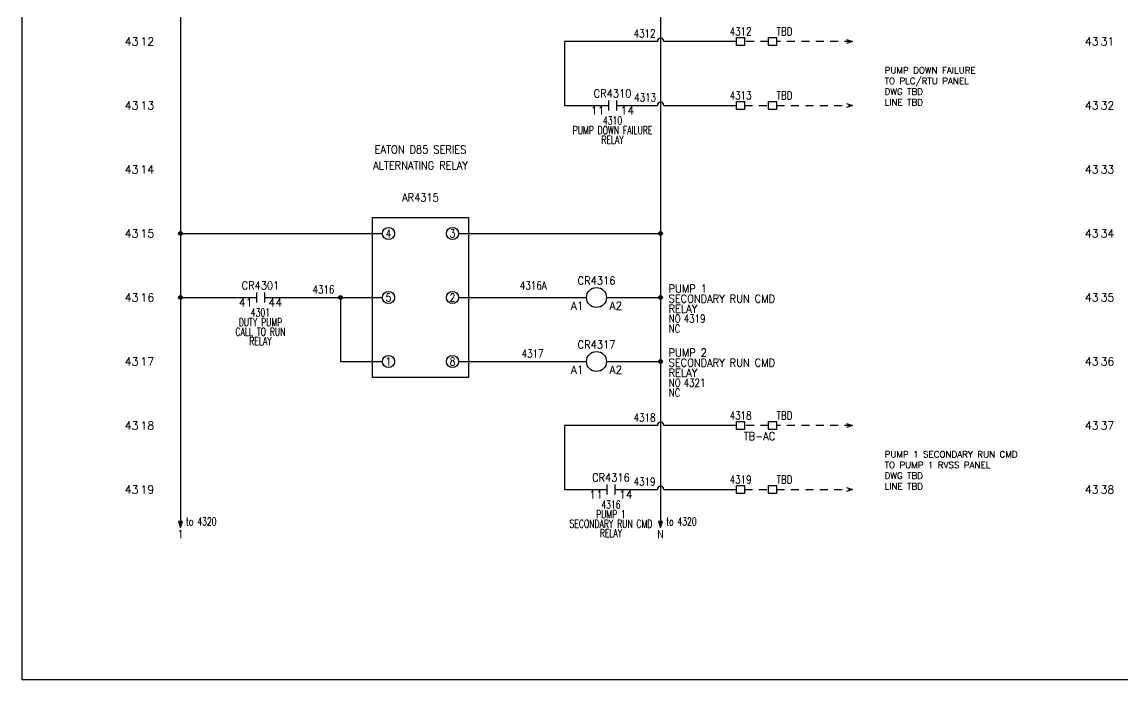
# Model space of a CAD drawing. Header units: inches. Extents: x 0 to 33.9, y 0 to 22.6.
# Drawn here: x 0.02 to 17.22, y 0.02 to 10.3 of the extents above; entities that cross this region are included whole.
import ezdxf
from ezdxf.enums import TextEntityAlignment as Align

# ---------------------------------------------------------------- set-up
doc = ezdxf.new("R2010")
doc.units = ezdxf.units.IN
doc.header["$MEASUREMENT"] = 0
doc.linetypes.add('HIDDEN2', pattern=[0.1875, 0.125, -0.0625])
for name, color, linetype in [('DESC', 150, 'Continuous'), ('DESCCHILD', 20, 'Continuous'), ('MISC', 7, 'Continuous'), ('SYMS', 7, 'Continuous'), ('TAGS', 150, 'Continuous'), ('TERMS', 123, 'Continuous'), ('WIRENO', 72, 'Continuous'), ('WIREREF', 52, 'Continuous'), ('WIRES', 7, 'Continuous'), ('XREF', 7, 'Continuous'), ('XREFCHILD', 134, 'Continuous')]:
    doc.layers.add(name, color=color, linetype=linetype)
doc.layers.add('VIEWPORTS', color=10, linetype='Continuous', plot=False)
doc.styles.get("Standard").update_dxf_attribs({"font": 'romans.shx'})
doc.styles.add('WD', font='romans.shx')

# ---------------------------------------------------------------- blocks, each defined once
blk = doc.blocks.new('HCR21')
at = {"linetype": 'Continuous'}
for p, q in [((-0.062, 0.08), (-0.062, -0.08)), ((0.062, 0.08), (0.062, -0.08))]:
    blk.add_line(p, q, dxfattribs=at)
at = {"style": 'WD'}
for tag, width, p in [('INST', 0.7, (0, 0.451)), ('LOC', 0.7, (0, 0.281)), ('TAG2', 0.9, (0, 0.125)), ('DESC1', 0.7, (0, -0.449)), ('XREF', 0.7, (0, -0.297)), ('DESC2', 0.7, (0, -0.597)), ('DESC3', 0.7, (0, -0.744))]:
    blk.add_attdef(tag, text='', height=0.125, dxfattribs=dict(at, width=width)).set_placement(p, align=Align.CENTER)
for tag, p, height, flags in [('X4TERM01', (-0.062, 0), 0.0125, 1), ('X1TERM02', (0.062, 0), 0.0125, 1), ('FAMILY', (0.097, 0.053), 0.01, 9), ('CONTACT', (0.097, 0.036), 0.01, 1)]:
    blk.add_attdef(tag, p, '', height=height, dxfattribs=dict(at, flags=flags))
for tag, p in [('X2LINK', (0, 0.125)), ('X8LINK', (0, -0.125))]:
    blk.add_attdef(tag, p, '', height=0.01, dxfattribs=at)
at = {"linetype": 'Continuous', "style": 'WD', "flags": 8}
blk.add_attdef('TERM01', text='', height=0.125, dxfattribs=at).set_placement((-0.125, -0.016), align=Align.TOP_RIGHT)
blk.add_attdef('TERM02', text='', height=0.125, dxfattribs=at).set_placement((0.125, -0.016), align=Align.TOP_LEFT)
blk = doc.blocks.new('HCR1_ARP120A5R')
blk.add_lwpolyline([(-0.25, 0.25), (1.25, 0.25), (1.25, -2.25), (-0.25, -2.25)], close=True)
for centre in [(0, 0), (1, 0), (0, -1), (1, -1), (0, -2), (1, -2)]:
    blk.add_circle(centre, 0.0938)
at = {"style": 'WD'}
for tag, p, width in [('DESC1', (0.25, 1.25), 0.9), ('DESC2', (0.25, 1), 0.9), ('DESC3', (0.25, 0.75), 0.9), ('XREFNO', (1.5, -1.75), 0.8), ('XREFNC', (1.5, -2), 0.8)]:
    blk.add_attdef(tag, p, '', height=0.125, dxfattribs=dict(at, width=width))
for tag, width, p in [('TAG1', 0.9, (0.5, 0.5)), ('INST', 0.7, (0.5, -2.5)), ('LOC', 0.7, (0.5, -2.75))]:
    blk.add_attdef(tag, text='', height=0.125, dxfattribs=dict(at, width=width)).set_placement(p, align=Align.CENTER)
at = {"style": 'WD', "width": 0.8}
for tag, p in [('TERM01', (0, 0)), ('TERM04', (1, 0)), ('X4TERMDESC01', (0.301, -0.162)), ('X1TERMDESC04', (1.318, -0.162)), ('TERM02', (0, -1)), ('TERM05', (1, -1)), ('X4TERMDESC02', (0.315, -1.163)), ('X1TERMDESC05', (1.315, -1.163)), ('TERM03', (0, -2)), ('TERM06', (1, -2)), ('X4TERMDESC03', (0.315, -2.163)), ('X1TERMDESC06', (1.315, -2.163))]:
    blk.add_attdef(tag, text='', height=0.125, dxfattribs=at).set_placement(p, align=Align.MIDDLE)
at = {"style": 'WD', "flags": 1}
for tag, p in [('X4TERM01', (-0.094, 0)), ('X1TERM04', (1.094, 0)), ('X4TERM02', (-0.094, -1)), ('X1TERM05', (1.094, -1)), ('X4TERM03', (-0.094, -2)), ('X1TERM06', (1.094, -2))]:
    blk.add_attdef(tag, p, '', height=0.01, dxfattribs=at)
for tag, p in [('MFG', (0.25, 0)), ('CAT', (0.5, 0))]:
    blk.add_attdef(tag, text='', height=0.01, dxfattribs=at).set_placement(p, align=Align.MIDDLE)
at = {"style": 'WD', "flags": 9}
for tag, p in [('ASSYCODE', (0.75, 0)), ('FAMILY', (0.25, -0.25))]:
    blk.add_attdef(tag, text='', height=0.01, dxfattribs=at).set_placement(p, align=Align.CENTER)
at = {"style": 'WD', "width": 0.8, "flags": 8}
for tag, p in [('NO', (1.5, 0)), ('NC', (1.5, -0.25))]:
    blk.add_attdef(tag, p, '', height=0.125, dxfattribs=at)
blk = doc.blocks.new('WDDOT')
for radius in [0.03, 0.0187, 0.00929]:
    blk.add_circle((0, 0), radius)
blk = doc.blocks.new('HCR1')
blk.add_circle((0, 0), 0.156)
at = {"style": 'WD'}
for tag, width, p in [('INST', 0.7, (0.006, 0.528)), ('LOC', 0.7, (0.006, 0.359)), ('TAG1', 0.9, (0, 0.202))]:
    blk.add_attdef(tag, text='', height=0.125, dxfattribs=dict(at, width=width)).set_placement(p, align=Align.CENTER)
at = {"style": 'WD', "flags": 9}
blk.add_attdef('FAMILY', text='', height=0.01, dxfattribs=at).set_placement((-0.005, 0.17), align=Align.CENTER)
at = {"style": 'WD'}
for tag, p, width in [('DESC1', (1.126, 0.076), 0.9), ('DESC2', (1.126, -0.081), 0.9), ('DESC3', (1.126, -0.237), 0.9), ('XREFNO', (1.359, -0.393), 0.8), ('XREFNC', (1.359, -0.549), 0.8)]:
    blk.add_attdef(tag, p, '', height=0.125, dxfattribs=dict(at, width=width))
at = {"style": 'WD', "flags": 1}
for tag, p in [('X4TERM01', (-0.156, 0)), ('X1TERM02', (0.156, 0))]:
    blk.add_attdef(tag, p, '', height=0.0125, dxfattribs=at)
at = {"linetype": 'Continuous', "style": 'WD', "flags": 9}
blk.add_attdef('ASSYCODE', text='', height=0.01, dxfattribs=at).set_placement((0, 0.125), align=Align.CENTER)
at = {"linetype": 'Continuous', "style": 'WD', "flags": 1}
for tag, p in [('MFG', (0, 0.14)), ('CAT', (0, 0.159))]:
    blk.add_attdef(tag, text='', height=0.01, dxfattribs=at).set_placement(p, align=Align.MIDDLE)
at = {"linetype": 'Continuous', "style": 'WD'}
blk.add_attdef('TERM01', text='', height=0.125, dxfattribs=at).set_placement((-0.2, -0.066), align=Align.TOP_RIGHT)
blk.add_attdef('TERM02', text='', height=0.125, dxfattribs=at).set_placement((0.2, -0.066), align=Align.TOP_LEFT)
at = {"style": 'WD', "width": 0.8, "flags": 8}
for tag, p in [('NO', (1.126, -0.393)), ('NC', (1.126, -0.549))]:
    blk.add_attdef(tag, p, '', height=0.125, dxfattribs=at)
blk = doc.blocks.new('HT0W01')
for p, q in [((-0.062, 0.062), (0.062, 0.062)), ((-0.062, -0.062), (-0.062, 0.062)), ((0.062, 0.062), (0.062, -0.062)), ((0.062, -0.062), (-0.062, -0.062))]:
    blk.add_line(p, q)
at = {"style": 'WD'}
for tag, p, width in [('INST', (0.062, 0.42), 0.7), ('LOC', (0.062, 0.25), 0.7), ('DESC1', (0.05, -0.385), 0.8)]:
    blk.add_attdef(tag, p, '', height=0.125, dxfattribs=dict(at, width=width))
at = {"linetype": 'Continuous', "style": 'WD', "width": 0.8, "flags": 8}
blk.add_attdef('WIRENO', text='', height=0.125, dxfattribs=at).set_placement((0, 0.094), align=Align.CENTER)
at = {"style": 'WD', "flags": 1}
for tag, p, height in [('X4TERM01', (-0.062, 0), 0.0125), ('X4TERMDESC01', (-0.055, -0.023), 0.025), ('X2TERMDESC01', (-0.006, 0.029), 0.025), ('STRIPSEQ', (0, 0), 0.00125), ('X2TERM01', (0, 0.062), 0.0125), ('X1TERMDESC01', (0.039, 0.007), 0.025), ('X1TERM01', (0.062, 0), 0.0125), ('LINKTERM', (0, -0.002), 0.00125), ('X8TERM01', (0, -0.062), 0.0125), ('X8TERMDESC01', (0, -0.054), 0.025)]:
    blk.add_attdef(tag, p, '', height=height, dxfattribs=at)
at = {"linetype": 'Continuous', "style": 'WD'}
for tag, p, height, width, flags in [('TAGSTRIP', (0.05, -0.229), 0.125, 0.9, 8), ('CAT', (0.213, -0.406), 0.109, 0.8, 1), ('DESC2', (0.05, -0.541), 0.125, 0.8, 8), ('DESC3', (0.05, -0.698), 0.125, 0.8, 8)]:
    blk.add_attdef(tag, p, '', height=height, dxfattribs=dict(at, width=width, flags=flags))
at = {"linetype": 'Continuous', "style": 'WD', "width": 0.8, "flags": 1}
blk.add_attdef('MFG', text='', height=0.109, dxfattribs=at).set_placement((0.088, -0.406), align=Align.RIGHT)
at = {"style": 'WD', "width": 0.7, "flags": 1}
blk.add_attdef('ASSYCODE', (0.062, -0.281), '', height=0.01, dxfattribs=at)
blk = doc.blocks.new('HT1001')
for p, q in [((-0.062, 0.062), (0.062, 0.062)), ((-0.062, -0.062), (-0.062, 0.062)), ((0.062, 0.062), (0.062, -0.062)), ((0.062, -0.062), (-0.062, -0.062))]:
    blk.add_line(p, q)
at = {"style": 'WD'}
for tag, p, width in [('INST', (0.062, 0.42), 0.7), ('LOC', (0.062, 0.25), 0.7), ('DESC1', (0.05, -0.385), 0.8)]:
    blk.add_attdef(tag, p, '', height=0.125, dxfattribs=dict(at, width=width))
at = {"linetype": 'Continuous', "style": 'WD'}
for tag, p, height, width, flags in [('TERM01', (0.062, 0.094), 0.125, 0.8, 8), ('TAGSTRIP', (0.05, -0.229), 0.125, 0.9, 8), ('CAT', (0.213, -0.406), 0.109, 0.8, 1), ('DESC2', (0.05, -0.541), 0.125, 0.8, 8), ('DESC3', (0.05, -0.698), 0.125, 0.8, 8)]:
    blk.add_attdef(tag, p, '', height=height, dxfattribs=dict(at, width=width, flags=flags))
at = {"style": 'WD', "flags": 1}
for tag, p, height in [('X4TERM01', (-0.062, 0), 0.0125), ('X4TERMDESC01', (-0.055, -0.023), 0.025), ('X2TERMDESC01', (-0.006, 0.029), 0.025), ('STRIPSEQ', (0, 0), 0.00125), ('X2TERM01', (0, 0.062), 0.0125), ('X2PIN01', (0.033, 0.084), 0.0125), ('X1TERMDESC01', (0.039, 0.007), 0.025), ('X1TERM01', (0.062, 0), 0.0125), ('X1PIN01', (0.087, 0.016), 0.0125), ('X4PIN01', (-0.114, -0.038), 0.0125), ('LINKTERM', (0, -0.002), 0.00125), ('X8TERM01', (0, -0.062), 0.0125), ('X8TERMDESC01', (0, -0.054), 0.025), ('X8PIN01', (0.026, -0.096), 0.0125)]:
    blk.add_attdef(tag, p, '', height=height, dxfattribs=at)
at = {"linetype": 'Continuous', "style": 'WD', "width": 0.8, "flags": 1}
blk.add_attdef('MFG', text='', height=0.109, dxfattribs=at).set_placement((0.088, -0.406), align=Align.RIGHT)
at = {"style": 'WD', "width": 0.7, "flags": 1}
blk.add_attdef('ASSYCODE', (0.062, -0.281), '', height=0.01, dxfattribs=at)
blk = doc.blocks.new('HA1S4')
for points in [[(0, 0), (-0.031, 0), (0, -0.094), (0.031, 0), (0, 0)], [(0.016, -0.011), (-0.016, -0.011), (0, -0.058), (0.016, -0.011)]]:
    blk.add_lwpolyline(points)
at = {"style": 'WD', "width": 0.7}
for tag, p in [('DESC1', (0.088, 0.113)), ('XREF', (0.088, -0.062))]:
    blk.add_attdef(tag, p, '', height=0.125, dxfattribs=at)
at = {"style": 'WD', "flags": 1}
for tag, p in [('X2TERM01', (0, 0)), ('SIGCODE', (0.035, -0.083))]:
    blk.add_attdef(tag, p, '', height=0.01, dxfattribs=at)
at = {"style": 'WD', "width": 0.8, "flags": 8}
blk.add_attdef('WIRENO', text='', height=0.125, dxfattribs=at).set_placement((0, -0.259), align=Align.CENTER)
blk = doc.blocks.new('HA1X1')
for p, q in [((-0.09375, 0.03125), (0, 0)), ((0, 0), (-0.09375, -0.03125))]:
    blk.add_line(p, q)
at = {"style": 'WD', "flags": 1}
blk.add_attdef('X4TERM01', (0, 0), '', height=0.01, dxfattribs=at)
at = {"style": 'WD', "width": 0.9}
blk.add_attdef('DESC1', (0.1, 0.0406), '', height=0.125, dxfattribs=at)
blk.add_attdef('DESC2', text='', height=0.125, dxfattribs=at).set_placement((0.1, -0.025), align=Align.TOP_LEFT)
blk = doc.blocks.new('WD_WNH')
at = {"linetype": 'Continuous', "style": 'WD', "width": 0.8}
blk.add_attdef('WIRENO', text='', height=0.125, dxfattribs=at).set_placement((0, 0.062), align=Align.CENTER)
at = {"style": 'WD', "flags": 1}
for tag, p in [('W01USER', (0, 0.078)), ('W02USER', (0, 0.07)), ('W03USER', (0, 0.062)), ('W04USER', (0, 0.055)), ('W05USER', (0, 0.047)), ('W06USER', (0, 0.039)), ('W07USER', (0, 0.031)), ('W08USER', (0, 0.023)), ('W09USER', (0, 0.016)), ('W10USER', (0, 0.008))]:
    blk.add_attdef(tag, text='', height=0.005, dxfattribs=at).set_placement(p, align=Align.CENTER)

msp = doc.modelspace()

# ---------------------------------------------------------------- linework, layer by layer
at = {"layer": 'VIEWPORTS'}
msp.add_lwpolyline([(0.025, 22.562), (33.888, 22.562), (33.888, 0.025), (0.025, 0.025)], close=True, dxfattribs=at)
at = {"layer": 'WIRES'}
for p, q in [((2.5, 21.5), (2.5, 2.5)), ((10, 21.5), (10, 2.5)), ((9.95, 10), (8.5, 10)), ((8.5, 10), (8.5, 9)), ((11.188, 10), (10.05, 10)), ((8.5, 9), (9.188, 9)), ((9.312, 9), (9.95, 9)), ((10.05, 9), (11.188, 9)), ((2.5, 7), (5.656, 7)), ((6.844, 7), (10, 7)), ((2.5, 6), (3.688, 6)), ((3.812, 6), (5.656, 6)), ((5, 6), (5, 5)), ((6.844, 6), (8.844, 6)), ((9.156, 6), (10, 6)), ((5, 5), (5.656, 5)), ((6.844, 5), (8.844, 5)), ((9.156, 5), (10, 5)), ((9.95, 4), (8.5, 4)), ((8.5, 4), (8.5, 3)), ((11.188, 4), (10.05, 4)), ((8.5, 3), (9.162, 3)), ((9.287, 3), (9.95, 3)), ((10.05, 3), (11.188, 3))]:
    msp.add_line(p, q, dxfattribs=at)
at = {"layer": 'WIRES', "linetype": 'HIDDEN2'}
for p, q in [((11.688, 10), (11.312, 10)), ((13, 10), (11.812, 10)), ((11.312, 9), (11.688, 9)), ((11.812, 9), (13, 9)), ((11.688, 4), (11.312, 4)), ((13, 4), (11.812, 4)), ((11.312, 3), (11.688, 3)), ((11.812, 3), (13, 3))]:
    msp.add_line(p, q, dxfattribs=at)
at = {"layer": 'WIRES'}
for centre in [(10, 10), (10, 9), (10, 4), (10, 3)]:
    msp.add_arc(centre, 0.05, 0, 180, dxfattribs=at)

# ---------------------------------------------------------------- block references
at = {"layer": 'SYMS'}
ref = msp.add_blockref('HT0W01', (11.25, 10), dxfattribs=at)
ref.add_attrib('WIRENO', '4312', dxfattribs={"layer": 'WIREREF', "linetype": 'Continuous', "height": 0.125, "style": 'WD', "width": 0.8, "flags": 8}).set_placement((11.25, 10.094), align=Align.CENTER)
ref = msp.add_blockref('HT1001', (11.75, 10), dxfattribs=at)
ref.add_attrib('TERM01', 'TBD', (11.812, 10.094), dxfattribs={"layer": 'TERMS', "linetype": 'Continuous', "height": 0.125, "style": 'WD', "width": 0.8, "flags": 8})
for name, p in [('HA1X1', (13, 10)), ('HA1X1', (13, 9)), ('WDDOT', (2.5, 7)), ('WDDOT', (10, 7)), ('WDDOT', (2.5, 6)), ('WDDOT', (5, 6)), ('WDDOT', (10, 6)), ('WDDOT', (10, 5)), ('HA1X1', (13, 4)), ('HA1X1', (13, 3))]:
    msp.add_blockref(name, p, dxfattribs=at)
ref = msp.add_blockref('HCR21', (9.25, 9), dxfattribs=at)
ref.add_attrib('TERM02', '14', dxfattribs={"layer": 'TERMS', "linetype": 'Continuous', "height": 0.125, "style": 'WD', "flags": 8}).set_placement((9.375, 8.984), align=Align.TOP_LEFT)
ref.add_attrib('TERM01', '11', dxfattribs={"layer": 'TERMS', "linetype": 'Continuous', "height": 0.125, "style": 'WD', "flags": 8}).set_placement((9.125, 8.984), align=Align.TOP_RIGHT)
ref.add_attrib('XREF', '4310', dxfattribs={"layer": 'XREFCHILD', "height": 0.125, "style": 'WD', "width": 0.7}).set_placement((9.25, 8.703), align=Align.CENTER)
ref.add_attrib('DESC2', 'RELAY', dxfattribs={"layer": 'DESCCHILD', "height": 0.125, "style": 'WD', "width": 0.7}).set_placement((9.25, 8.403), align=Align.CENTER)
ref.add_attrib('DESC1', 'PUMP DOWN FAILURE', dxfattribs={"layer": 'DESCCHILD', "height": 0.125, "style": 'WD', "width": 0.7}).set_placement((9.25, 8.551), align=Align.CENTER)
ref.add_attrib('TAG2', 'CR4310', dxfattribs={"layer": 'TAGS', "height": 0.125, "style": 'WD', "width": 0.9}).set_placement((9.25, 9.125), align=Align.CENTER)
ref = msp.add_blockref('HT0W01', (11.25, 9), dxfattribs=at)
ref.add_attrib('WIRENO', '4313', dxfattribs={"layer": 'WIREREF', "linetype": 'Continuous', "height": 0.125, "style": 'WD', "width": 0.8, "flags": 8}).set_placement((11.25, 9.094), align=Align.CENTER)
ref = msp.add_blockref('HT1001', (11.75, 9), dxfattribs=at)
ref.add_attrib('TERM01', 'TBD', (11.812, 9.094), dxfattribs={"layer": 'TERMS', "linetype": 'Continuous', "height": 0.125, "style": 'WD', "width": 0.8, "flags": 8})
ref = msp.add_blockref('HCR1_ARP120A5R', (5.75, 7), dxfattribs=at)
ref.add_attrib('TERM01', '4', dxfattribs={"layer": 'TERMS', "height": 0.125, "style": 'WD', "width": 0.8}).set_placement((5.75, 7), align=Align.MIDDLE)
ref.add_attrib('TERM02', '5', dxfattribs={"layer": 'TERMS', "height": 0.125, "style": 'WD', "width": 0.8}).set_placement((5.75, 6), align=Align.MIDDLE)
ref.add_attrib('TERM03', '1', dxfattribs={"layer": 'TERMS', "height": 0.125, "style": 'WD', "width": 0.8}).set_placement((5.75, 5), align=Align.MIDDLE)
ref.add_attrib('TERM04', '3', dxfattribs={"layer": 'TERMS', "height": 0.125, "style": 'WD', "width": 0.8}).set_placement((6.75, 7), align=Align.MIDDLE)
ref.add_attrib('TERM05', '2', dxfattribs={"layer": 'TERMS', "height": 0.125, "style": 'WD', "width": 0.8}).set_placement((6.75, 6), align=Align.MIDDLE)
ref.add_attrib('TERM06', '8', dxfattribs={"layer": 'TERMS', "height": 0.125, "style": 'WD', "width": 0.8}).set_placement((6.75, 5), align=Align.MIDDLE)
ref.add_attrib('TAG1', 'AR4315', dxfattribs={"layer": 'TAGS', "height": 0.125, "style": 'WD', "width": 0.9}).set_placement((6.25, 7.5), align=Align.CENTER)
ref.add_attrib('DESC1', 'EATON D85 SERIES', dxfattribs={"layer": 'DESC', "height": 0.125, "style": 'WD', "width": 0.9}).set_placement((6.25, 8.25), align=Align.CENTER)
ref.add_attrib('DESC2', 'ALTERNATING RELAY', dxfattribs={"layer": 'DESC', "height": 0.125, "style": 'WD', "width": 0.9}).set_placement((6.25, 8), align=Align.CENTER)
ref = msp.add_blockref('HCR21', (3.75, 6), dxfattribs=at)
ref.add_attrib('DESC3', 'RELAY', dxfattribs={"layer": 'DESCCHILD', "height": 0.125, "style": 'WD', "width": 0.7}).set_placement((3.75, 5.256), align=Align.CENTER)
ref.add_attrib('TERM02', '44', dxfattribs={"layer": 'TERMS', "linetype": 'Continuous', "height": 0.125, "style": 'WD', "flags": 8}).set_placement((3.875, 5.984), align=Align.TOP_LEFT)
ref.add_attrib('TERM01', '41', dxfattribs={"layer": 'TERMS', "linetype": 'Continuous', "height": 0.125, "style": 'WD', "flags": 8}).set_placement((3.625, 5.984), align=Align.TOP_RIGHT)
ref.add_attrib('XREF', '4301', dxfattribs={"layer": 'XREFCHILD', "height": 0.125, "style": 'WD', "width": 0.7}).set_placement((3.75, 5.703), align=Align.CENTER)
ref.add_attrib('DESC2', 'CALL TO RUN', dxfattribs={"layer": 'DESCCHILD', "height": 0.125, "style": 'WD', "width": 0.7}).set_placement((3.75, 5.403), align=Align.CENTER)
ref.add_attrib('DESC1', 'DUTY PUMP', dxfattribs={"layer": 'DESCCHILD', "height": 0.125, "style": 'WD', "width": 0.7}).set_placement((3.75, 5.551), align=Align.CENTER)
ref.add_attrib('TAG2', 'CR4301', dxfattribs={"layer": 'TAGS', "height": 0.125, "style": 'WD', "width": 0.9}).set_placement((3.75, 6.125), align=Align.CENTER)
ref = msp.add_blockref('HCR1', (9, 6), dxfattribs=at)
ref.add_attrib('DESC3', 'RELAY', (10.126, 5.763), dxfattribs={"layer": 'DESC', "height": 0.125, "style": 'WD', "width": 0.9})
ref.add_attrib('NC', 'NC', (10.126, 5.451), dxfattribs={"layer": 'MISC', "height": 0.125, "style": 'WD', "width": 0.8, "flags": 8})
ref.add_attrib('NO', 'NO', (10.126, 5.607), dxfattribs={"layer": 'MISC', "height": 0.125, "style": 'WD', "width": 0.8, "flags": 8})
ref.add_attrib('TERM02', 'A2', dxfattribs={"layer": 'TERMS', "linetype": 'Continuous', "height": 0.125, "style": 'WD'}).set_placement((9.2, 5.934), align=Align.TOP_LEFT)
ref.add_attrib('TERM01', 'A1', dxfattribs={"layer": 'TERMS', "linetype": 'Continuous', "height": 0.125, "style": 'WD'}).set_placement((8.8, 5.934), align=Align.TOP_RIGHT)
ref.add_attrib('XREFNO', '4319', (10.359, 5.607), dxfattribs={"layer": 'XREF', "height": 0.125, "style": 'WD', "width": 0.8})
ref.add_attrib('DESC2', 'SECONDARY RUN CMD', (10.126, 5.919), dxfattribs={"layer": 'DESC', "height": 0.125, "style": 'WD', "width": 0.9})
ref.add_attrib('DESC1', 'PUMP 1', (10.126, 6.076), dxfattribs={"layer": 'DESC', "height": 0.125, "style": 'WD', "width": 0.9})
ref.add_attrib('TAG1', 'CR4316', dxfattribs={"layer": 'TAGS', "height": 0.125, "style": 'WD', "width": 0.9}).set_placement((9, 6.202), align=Align.CENTER)
ref = msp.add_blockref('HCR1', (9, 5), dxfattribs=at)
ref.add_attrib('DESC3', 'RELAY', (10.126, 4.763), dxfattribs={"layer": 'DESC', "height": 0.125, "style": 'WD', "width": 0.9})
ref.add_attrib('NC', 'NC', (10.126, 4.451), dxfattribs={"layer": 'MISC', "height": 0.125, "style": 'WD', "width": 0.8, "flags": 8})
ref.add_attrib('NO', 'NO', (10.126, 4.607), dxfattribs={"layer": 'MISC', "height": 0.125, "style": 'WD', "width": 0.8, "flags": 8})
ref.add_attrib('TERM02', 'A2', dxfattribs={"layer": 'TERMS', "linetype": 'Continuous', "height": 0.125, "style": 'WD'}).set_placement((9.2, 4.934), align=Align.TOP_LEFT)
ref.add_attrib('TERM01', 'A1', dxfattribs={"layer": 'TERMS', "linetype": 'Continuous', "height": 0.125, "style": 'WD'}).set_placement((8.8, 4.934), align=Align.TOP_RIGHT)
ref.add_attrib('XREFNO', '4321', (10.359, 4.607), dxfattribs={"layer": 'XREF', "height": 0.125, "style": 'WD', "width": 0.8})
ref.add_attrib('DESC2', 'SECONDARY RUN CMD', (10.126, 4.919), dxfattribs={"layer": 'DESC', "height": 0.125, "style": 'WD', "width": 0.9})
ref.add_attrib('DESC1', 'PUMP 2', (10.126, 5.076), dxfattribs={"layer": 'DESC', "height": 0.125, "style": 'WD', "width": 0.9})
ref.add_attrib('TAG1', 'CR4317', dxfattribs={"layer": 'TAGS', "height": 0.125, "style": 'WD', "width": 0.9}).set_placement((9, 5.202), align=Align.CENTER)
ref = msp.add_blockref('HT0W01', (11.25, 4), dxfattribs=at)
ref.add_attrib('WIRENO', '4318', dxfattribs={"layer": 'WIREREF', "linetype": 'Continuous', "height": 0.125, "style": 'WD', "width": 0.8, "flags": 8}).set_placement((11.25, 4.094), align=Align.CENTER)
ref.add_attrib('TAGSTRIP', 'TB-AC', (11.3, 3.771), dxfattribs={"layer": 'TAGS', "linetype": 'Continuous', "height": 0.125, "style": 'WD', "width": 0.9, "flags": 8})
ref = msp.add_blockref('HT1001', (11.75, 4), dxfattribs=at)
ref.add_attrib('TERM01', 'TBD', (11.812, 4.094), dxfattribs={"layer": 'TERMS', "linetype": 'Continuous', "height": 0.125, "style": 'WD', "width": 0.8, "flags": 8})
ref = msp.add_blockref('HCR21', (9.225, 3), dxfattribs=at)
ref.add_attrib('DESC3', 'RELAY', dxfattribs={"layer": 'DESCCHILD', "height": 0.125, "style": 'WD', "width": 0.7}).set_placement((9.225, 2.256), align=Align.CENTER)
ref.add_attrib('TERM02', '14', dxfattribs={"layer": 'TERMS', "linetype": 'Continuous', "height": 0.125, "style": 'WD', "flags": 8}).set_placement((9.35, 2.984), align=Align.TOP_LEFT)
ref.add_attrib('TERM01', '11', dxfattribs={"layer": 'TERMS', "linetype": 'Continuous', "height": 0.125, "style": 'WD', "flags": 8}).set_placement((9.1, 2.984), align=Align.TOP_RIGHT)
ref.add_attrib('XREF', '4316', dxfattribs={"layer": 'XREFCHILD', "height": 0.125, "style": 'WD', "width": 0.7}).set_placement((9.225, 2.703), align=Align.CENTER)
ref.add_attrib('DESC2', 'SECONDARY RUN CMD', dxfattribs={"layer": 'DESCCHILD', "height": 0.125, "style": 'WD', "width": 0.7}).set_placement((9.225, 2.403), align=Align.CENTER)
ref.add_attrib('DESC1', 'PUMP 1', dxfattribs={"layer": 'DESCCHILD', "height": 0.125, "style": 'WD', "width": 0.7}).set_placement((9.225, 2.551), align=Align.CENTER)
ref.add_attrib('TAG2', 'CR4316', dxfattribs={"layer": 'TAGS', "height": 0.125, "style": 'WD', "width": 0.9}).set_placement((9.225, 3.125), align=Align.CENTER)
ref = msp.add_blockref('HT0W01', (11.25, 3), dxfattribs=at)
ref.add_attrib('WIRENO', '4319', dxfattribs={"layer": 'WIREREF', "linetype": 'Continuous', "height": 0.125, "style": 'WD', "width": 0.8, "flags": 8}).set_placement((11.25, 3.094), align=Align.CENTER)
ref = msp.add_blockref('HT1001', (11.75, 3), dxfattribs=at)
ref.add_attrib('TERM01', 'TBD', (11.812, 3.094), dxfattribs={"layer": 'TERMS', "linetype": 'Continuous', "height": 0.125, "style": 'WD', "width": 0.8, "flags": 8})
ref = msp.add_blockref('HA1S4', (2.5, 2.5), dxfattribs=at)
ref.add_attrib('WIRENO', '1', dxfattribs={"layer": 'WIREREF', "height": 0.125, "style": 'WD', "width": 0.8, "flags": 8}).set_placement((2.5, 2.241), align=Align.CENTER)
ref.add_attrib('XREF', 'to 4320', (2.587, 2.438), dxfattribs={"layer": 'XREF', "height": 0.125, "style": 'WD', "width": 0.7})
ref = msp.add_blockref('HA1S4', (10, 2.5), dxfattribs=at)
ref.add_attrib('WIRENO', 'N', dxfattribs={"layer": 'WIREREF', "height": 0.125, "style": 'WD', "width": 0.8, "flags": 8}).set_placement((10, 2.241), align=Align.CENTER)
ref.add_attrib('XREF', 'to 4320', (10.088, 2.438), dxfattribs={"layer": 'XREF', "height": 0.125, "style": 'WD', "width": 0.7})
at = {"layer": 'WIRENO'}
ref = msp.add_blockref('WD_WNH', (9.75, 10), dxfattribs=at)
ref.add_attrib('WIRENO', '4312', dxfattribs={"linetype": 'Continuous', "height": 0.125, "style": 'WD', "width": 0.8}).set_placement((9.75, 10.062), align=Align.CENTER)
ref = msp.add_blockref('WD_WNH', (9.759, 9), dxfattribs=at)
ref.add_attrib('WIRENO', '4313', dxfattribs={"linetype": 'Continuous', "height": 0.125, "style": 'WD', "width": 0.8}).set_placement((9.759, 9.062), align=Align.CENTER)
ref = msp.add_blockref('WD_WNH', (8.012, 6.062), dxfattribs=at)
ref.add_attrib('WIRENO', '4316A', dxfattribs={"linetype": 'Continuous', "height": 0.125, "style": 'WD', "width": 0.8}).set_placement((8.012, 6.125), align=Align.CENTER)
ref = msp.add_blockref('WD_WNH', (4.734, 6), dxfattribs=at)
ref.add_attrib('WIRENO', '4316', dxfattribs={"linetype": 'Continuous', "height": 0.125, "style": 'WD', "width": 0.8}).set_placement((4.734, 6.062), align=Align.CENTER)
ref = msp.add_blockref('WD_WNH', (8, 5), dxfattribs=at)
ref.add_attrib('WIRENO', '4317', dxfattribs={"linetype": 'Continuous', "height": 0.125, "style": 'WD', "width": 0.8}).set_placement((8, 5.062), align=Align.CENTER)
ref = msp.add_blockref('WD_WNH', (9.75, 4), dxfattribs=at)
ref.add_attrib('WIRENO', '4318', dxfattribs={"linetype": 'Continuous', "height": 0.125, "style": 'WD', "width": 0.8}).set_placement((9.75, 4.062), align=Align.CENTER)
ref = msp.add_blockref('WD_WNH', (9.751, 3), dxfattribs=at)
ref.add_attrib('WIRENO', '4319', dxfattribs={"linetype": 'Continuous', "height": 0.125, "style": 'WD', "width": 0.8}).set_placement((9.751, 3.062), align=Align.CENTER)

# ---------------------------------------------------------------- texts
at = {"style": 'WD'}
for p in [(1.844, 10), (16.844, 10), (1.844, 9), (16.844, 9), (1.844, 8), (16.844, 8), (1.844, 7), (16.844, 7), (1.844, 6), (16.844, 6), (1.844, 5), (16.844, 5), (1.844, 4), (16.844, 4), (1.844, 3), (16.844, 3)]:
    msp.add_text('43', height=0.125, dxfattribs=at).set_placement(p, align=Align.MIDDLE_RIGHT)
for s, p in [('12', (1.875, 10)), ('31', (16.875, 10)), ('13', (1.875, 9)), ('32', (16.875, 9)), ('14', (1.875, 8)), ('33', (16.875, 8)), ('15', (1.875, 7)), ('34', (16.875, 7)), ('16', (1.875, 6)), ('35', (16.875, 6)), ('17', (1.875, 5)), ('36', (16.875, 5)), ('18', (1.875, 4)), ('37', (16.875, 4)), ('19', (1.875, 3)), ('38', (16.875, 3))]:
    msp.add_text(s, height=0.125, dxfattribs=at).set_placement(p, align=Align.MIDDLE_LEFT)
at = {"char_height": 0.1, "attachment_point": 1}
for s, width, insert in [('PUMP DOWN FAILURE\\PTO PLC/RTU PANEL\\PDWG TBD\\PLINE TBD', 2.35446, (13.5, 9.6)), ('PUMP 1 SECONDARY RUN CMD\\PTO PUMP 1 RVSS PANEL\\PDWG TBD\\PLINE TBD', 2.49858, (13.5, 3.6))]:
    msp.add_mtext_dynamic_manual_height_columns(s, width=width, gutter_width=0.5, heights=[0], dxfattribs=dict(at, insert=insert))

doc.saveas('drawing.dxf')
